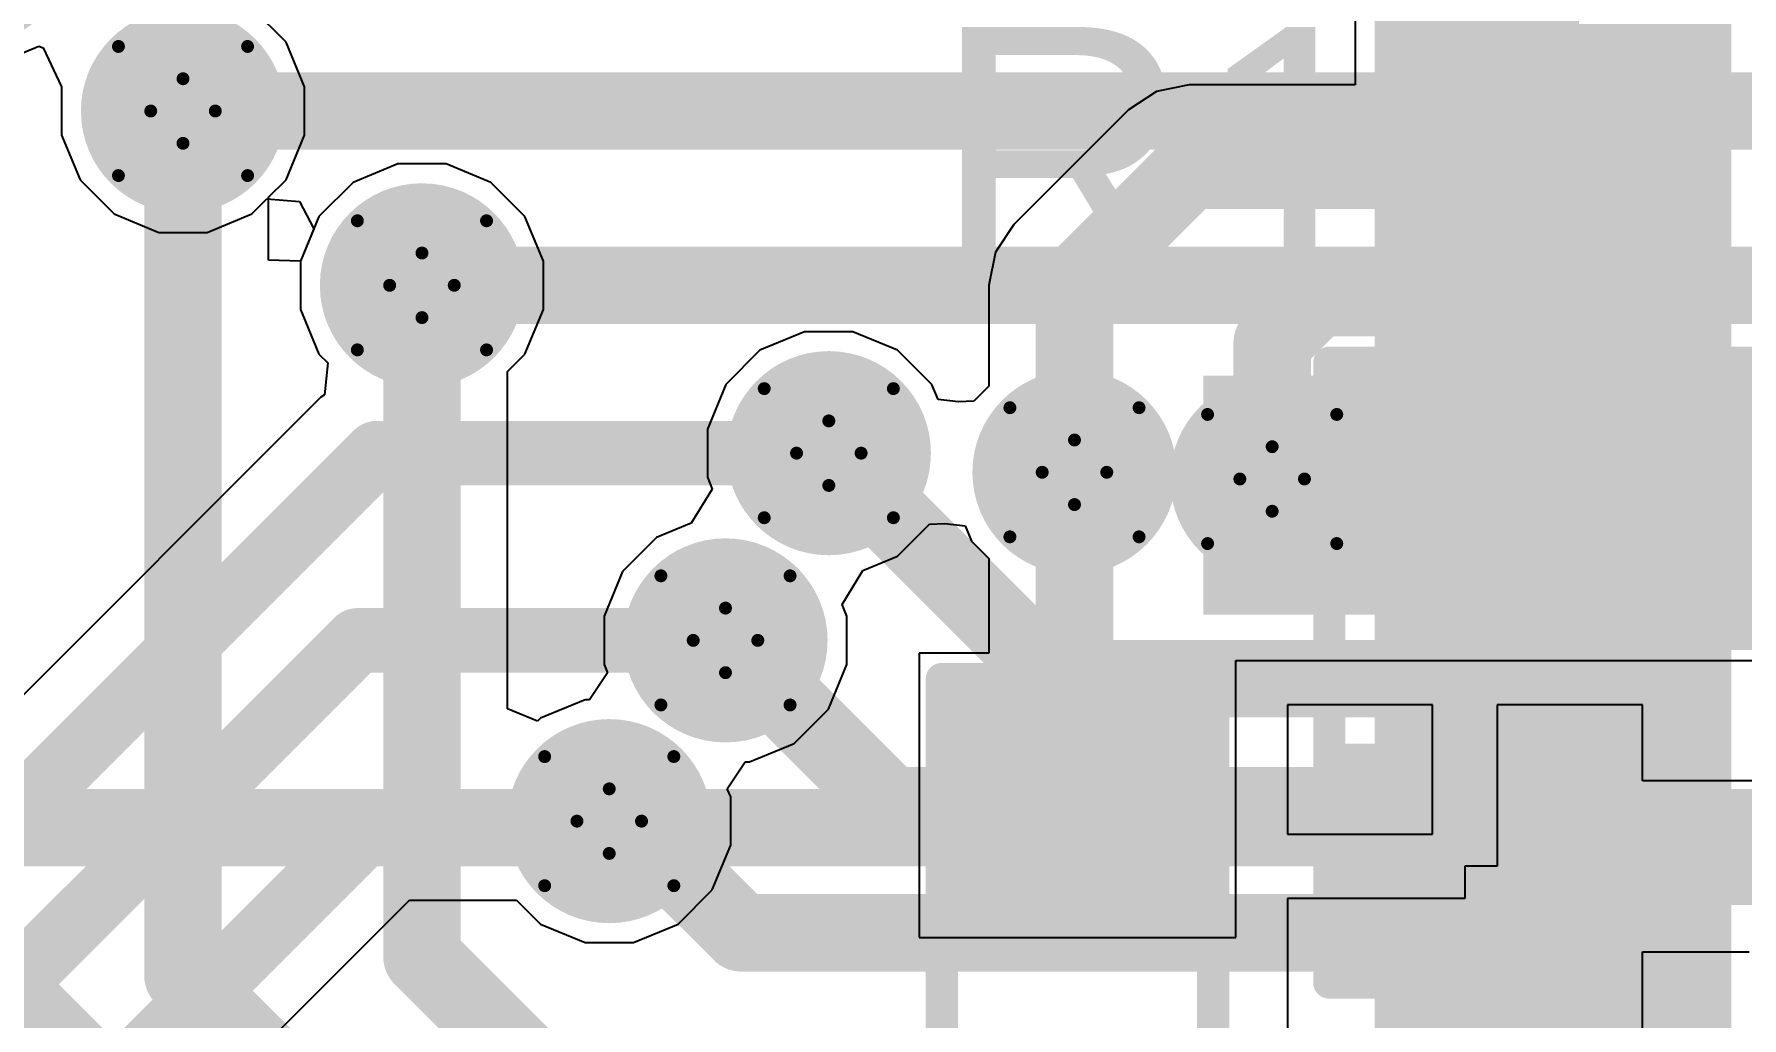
# Model space of a CAD drawing. Header units: inches. Extents: x -48 to 200, y -49 to 27.
# Drawn here: x 3.241 to 3.5054, y 0.9015 to 1.0539 of the extents above; entities that cross this region are included whole.
import ezdxf

# ---------------------------------------------------------------- set-up
doc = ezdxf.new("R2010")
doc.units = ezdxf.units.IN
doc.header["$MEASUREMENT"] = 0
for name, color, linetype in [('Bottom Layer', 5, 'Continuous'), ('Bottom Paste', 16, 'Continuous'), ('Bottom Solder', 6, 'Continuous'), ('Dimension', 6, 'Continuous'), ('Drill Drawing', 1, 'Continuous'), ('Top Layer', 1, 'Continuous'), ('Top Overlay', 2, 'Continuous'), ('Top Paste', 8, 'Continuous'), ('Top Solder', 216, 'Continuous'), ('Via Holes', 16, 'Continuous')]:
    doc.layers.add(name, color=color, linetype=linetype)
doc.styles.add('Arial', font='', dxfattribs={"height": 0.2})
doc.styles.get('Arial').set_extended_font_data('Arial')

# ---------------------------------------------------------------- blocks, each defined once
blk = doc.blocks.new('R___0603_4')
at = {"layer": 'Top Layer'}
for points in [[(-0.015, 0.0175), (-0.015, -0.0175), (-0.045, -0.0175), (-0.045, 0.0175)], [(0.045, 0.0175), (0.045, -0.0175), (0.015, -0.0175), (0.015, 0.0175)]]:
    blk.add_hatch(color=1, dxfattribs=at).paths.add_polyline_path(points)
at = {"layer": 'Top Paste'}
for points in [[(-0.015, 0.0175), (-0.015, -0.0175), (-0.045, -0.0175), (-0.045, 0.0175)], [(0.045, 0.0175), (0.045, -0.0175), (0.015, -0.0175), (0.015, 0.0175)]]:
    blk.add_hatch(color=8, dxfattribs=at).paths.add_polyline_path(points)
at = {"layer": 'Top Solder'}
for points in [[(-0.011, 0.0215), (-0.011, -0.0215), (-0.049, -0.0215), (-0.049, 0.0215)], [(0.049, 0.0215), (0.049, -0.0215), (0.011, -0.0215), (0.011, 0.0215)]]:
    blk.add_hatch(color=216, dxfattribs=at).paths.add_polyline_path(points)
at = {"layer": 'Top Overlay'}
for points in [[(-0.048, 0.021, 0.005, 0.005, 0), (-0.048, -0.021, 0.005, 0.005, 0)], [(-0.048, 0.021, 0.005, 0.005, 0), (0.048, 0.021, 0.005, 0.005, 0)], [(0.048, 0.021, 0.005, 0.005, 0), (0.048, -0.021, 0.005, 0.005, 0)], [(-0.048, -0.021, 0.005, 0.005, 0), (0.048, -0.021, 0.005, 0.005, 0)]]:
    blk.add_lwpolyline(points, format="xyseb", dxfattribs=at)
for points in [[(-0.04925, 0.021, 0.0025, 0.0025, 1), (-0.04675, 0.021, 0.0025, 0.0025, 1)], [(-0.04925, 0.021, 0.0025, 0.0025, 1), (-0.04675, 0.021, 0.0025, 0.0025, 1)], [(0.04675, 0.021, 0.0025, 0.0025, 1), (0.04925, 0.021, 0.0025, 0.0025, 1)], [(0.04675, 0.021, 0.0025, 0.0025, 1), (0.04925, 0.021, 0.0025, 0.0025, 1)], [(-0.04925, -0.021, 0.0025, 0.0025, 1), (-0.04675, -0.021, 0.0025, 0.0025, 1)], [(-0.04925, -0.021, 0.0025, 0.0025, 1), (-0.04675, -0.021, 0.0025, 0.0025, 1)], [(0.04675, -0.021, 0.0025, 0.0025, 1), (0.04925, -0.021, 0.0025, 0.0025, 1)], [(0.04675, -0.021, 0.0025, 0.0025, 1), (0.04925, -0.021, 0.0025, 0.0025, 1)]]:
    blk.add_lwpolyline(points, format="xyseb", close=True, dxfattribs=at)
blk = doc.blocks.new('R___0603_5')
at = {"layer": 'Top Layer'}
for points in [[(-0.015, 0.0175), (-0.015, -0.0175), (-0.045, -0.0175), (-0.045, 0.0175)], [(0.045, 0.0175), (0.045, -0.0175), (0.015, -0.0175), (0.015, 0.0175)]]:
    blk.add_hatch(color=1, dxfattribs=at).paths.add_polyline_path(points)
at = {"layer": 'Top Paste'}
for points in [[(-0.015, 0.0175), (-0.015, -0.0175), (-0.045, -0.0175), (-0.045, 0.0175)], [(0.045, 0.0175), (0.045, -0.0175), (0.015, -0.0175), (0.015, 0.0175)]]:
    blk.add_hatch(color=8, dxfattribs=at).paths.add_polyline_path(points)
at = {"layer": 'Top Solder'}
for points in [[(-0.011, 0.0215), (-0.011, -0.0215), (-0.049, -0.0215), (-0.049, 0.0215)], [(0.049, 0.0215), (0.049, -0.0215), (0.011, -0.0215), (0.011, 0.0215)]]:
    blk.add_hatch(color=216, dxfattribs=at).paths.add_polyline_path(points)
at = {"layer": 'Top Overlay'}
for points in [[(-0.048, -0.021, 0.005, 0.005, 0), (-0.048, 0.021, 0.005, 0.005, 0)], [(0.048, 0.021, 0.005, 0.005, 0), (-0.048, 0.021, 0.005, 0.005, 0)], [(0.048, -0.021, 0.005, 0.005, 0), (0.048, 0.021, 0.005, 0.005, 0)], [(0.048, -0.021, 0.005, 0.005, 0), (-0.048, -0.021, 0.005, 0.005, 0)]]:
    blk.add_lwpolyline(points, format="xyseb", dxfattribs=at)
for points in [[(-0.04925, 0.021, 0.0025, 0.0025, 1), (-0.04675, 0.021, 0.0025, 0.0025, 1)], [(-0.04925, 0.021, 0.0025, 0.0025, 1), (-0.04675, 0.021, 0.0025, 0.0025, 1)], [(0.04675, 0.021, 0.0025, 0.0025, 1), (0.04925, 0.021, 0.0025, 0.0025, 1)], [(0.04675, 0.021, 0.0025, 0.0025, 1), (0.04925, 0.021, 0.0025, 0.0025, 1)], [(-0.04925, -0.021, 0.0025, 0.0025, 1), (-0.04675, -0.021, 0.0025, 0.0025, 1)], [(-0.04925, -0.021, 0.0025, 0.0025, 1), (-0.04675, -0.021, 0.0025, 0.0025, 1)], [(0.04675, -0.021, 0.0025, 0.0025, 1), (0.04925, -0.021, 0.0025, 0.0025, 1)], [(0.04675, -0.021, 0.0025, 0.0025, 1), (0.04925, -0.021, 0.0025, 0.0025, 1)]]:
    blk.add_lwpolyline(points, format="xyseb", close=True, dxfattribs=at)
blk = doc.blocks.new('LQFP_100_B_37')
at = {"layer": 'Bottom Layer'}
for points in [[(-0.16339, 0.2815), (-0.16339, 0.32874), (-0.15157, 0.32874), (-0.15157, 0.2815)], [(-0.1437, 0.2815), (-0.1437, 0.32874), (-0.13189, 0.32874), (-0.13189, 0.2815)], [(-0.12402, 0.2815), (-0.12402, 0.32874), (-0.1122, 0.32874), (-0.1122, 0.2815)], [(-0.10433, 0.2815), (-0.10433, 0.32874), (-0.09252, 0.32874), (-0.09252, 0.2815)], [(-0.08465, 0.2815), (-0.08465, 0.32874), (-0.07283, 0.32874), (-0.07283, 0.2815)], [(-0.06496, 0.2815), (-0.06496, 0.32874), (-0.05315, 0.32874), (-0.05315, 0.2815)], [(-0.04528, 0.2815), (-0.04528, 0.32874), (-0.03346, 0.32874), (-0.03346, 0.2815)], [(-0.02559, 0.2815), (-0.02559, 0.32874), (-0.01378, 0.32874), (-0.01378, 0.2815)]]:
    blk.add_hatch(color=5, dxfattribs=at).paths.add_polyline_path(points)
at = {"layer": 'Bottom Paste'}
for points in [[(-0.16339, 0.2815), (-0.16339, 0.32874), (-0.15157, 0.32874), (-0.15157, 0.2815)], [(-0.1437, 0.2815), (-0.1437, 0.32874), (-0.13189, 0.32874), (-0.13189, 0.2815)], [(-0.12402, 0.2815), (-0.12402, 0.32874), (-0.1122, 0.32874), (-0.1122, 0.2815)], [(-0.10433, 0.2815), (-0.10433, 0.32874), (-0.09252, 0.32874), (-0.09252, 0.2815)], [(-0.08465, 0.2815), (-0.08465, 0.32874), (-0.07283, 0.32874), (-0.07283, 0.2815)], [(-0.06496, 0.2815), (-0.06496, 0.32874), (-0.05315, 0.32874), (-0.05315, 0.2815)], [(-0.04528, 0.2815), (-0.04528, 0.32874), (-0.03346, 0.32874), (-0.03346, 0.2815)], [(-0.02559, 0.2815), (-0.02559, 0.32874), (-0.01378, 0.32874), (-0.01378, 0.2815)]]:
    blk.add_hatch(color=16, dxfattribs=at).paths.add_polyline_path(points)
at = {"layer": 'Bottom Solder'}
for points in [[(-0.16739, 0.2775), (-0.16739, 0.33274), (-0.14757, 0.33274), (-0.14757, 0.2775)], [(-0.1477, 0.2775), (-0.1477, 0.33274), (-0.12789, 0.33274), (-0.12789, 0.2775)], [(-0.12802, 0.2775), (-0.12802, 0.33274), (-0.1082, 0.33274), (-0.1082, 0.2775)], [(-0.10833, 0.2775), (-0.10833, 0.33274), (-0.08852, 0.33274), (-0.08852, 0.2775)], [(-0.08865, 0.2775), (-0.08865, 0.33274), (-0.06883, 0.33274), (-0.06883, 0.2775)], [(-0.06896, 0.2775), (-0.06896, 0.33274), (-0.04915, 0.33274), (-0.04915, 0.2775)], [(-0.04928, 0.2775), (-0.04928, 0.33274), (-0.02946, 0.33274), (-0.02946, 0.2775)], [(-0.02959, 0.2775), (-0.02959, 0.33274), (-0.00978, 0.33274), (-0.00978, 0.2775)], [(-0.00991, 0.2775), (-0.00991, 0.33274), (0.00991, 0.33274), (0.00991, 0.2775)]]:
    blk.add_hatch(color=6, dxfattribs=at).paths.add_polyline_path(points)
blk = doc.blocks.new('R___0603_45')
at = {"layer": 'Top Layer'}
for points in [[(-0.015, 0.0175), (-0.015, -0.0175), (-0.045, -0.0175), (-0.045, 0.0175)], [(0.045, 0.0175), (0.045, -0.0175), (0.015, -0.0175), (0.015, 0.0175)]]:
    blk.add_hatch(color=1, dxfattribs=at).paths.add_polyline_path(points)
at = {"layer": 'Top Paste'}
for points in [[(-0.015, 0.0175), (-0.015, -0.0175), (-0.045, -0.0175), (-0.045, 0.0175)], [(0.045, 0.0175), (0.045, -0.0175), (0.015, -0.0175), (0.015, 0.0175)]]:
    blk.add_hatch(color=8, dxfattribs=at).paths.add_polyline_path(points)
at = {"layer": 'Top Solder'}
for points in [[(-0.011, 0.0215), (-0.011, -0.0215), (-0.049, -0.0215), (-0.049, 0.0215)], [(0.049, 0.0215), (0.049, -0.0215), (0.011, -0.0215), (0.011, 0.0215)]]:
    blk.add_hatch(color=216, dxfattribs=at).paths.add_polyline_path(points)
at = {"layer": 'Top Overlay'}
for points in [[(-0.048, 0.021, 0.005, 0.005, 0), (0.048, 0.021, 0.005, 0.005, 0)], [(-0.048, -0.021, 0.005, 0.005, 0), (-0.048, 0.021, 0.005, 0.005, 0)], [(0.048, -0.021, 0.005, 0.005, 0), (0.048, 0.021, 0.005, 0.005, 0)], [(-0.048, -0.021, 0.005, 0.005, 0), (0.048, -0.021, 0.005, 0.005, 0)]]:
    blk.add_lwpolyline(points, format="xyseb", dxfattribs=at)
for points in [[(-0.04925, 0.021, 0.0025, 0.0025, 1), (-0.04675, 0.021, 0.0025, 0.0025, 1)], [(-0.04925, 0.021, 0.0025, 0.0025, 1), (-0.04675, 0.021, 0.0025, 0.0025, 1)], [(0.04675, 0.021, 0.0025, 0.0025, 1), (0.04925, 0.021, 0.0025, 0.0025, 1)], [(0.04675, 0.021, 0.0025, 0.0025, 1), (0.04925, 0.021, 0.0025, 0.0025, 1)], [(-0.04925, -0.021, 0.0025, 0.0025, 1), (-0.04675, -0.021, 0.0025, 0.0025, 1)], [(-0.04925, -0.021, 0.0025, 0.0025, 1), (-0.04675, -0.021, 0.0025, 0.0025, 1)], [(0.04675, -0.021, 0.0025, 0.0025, 1), (0.04925, -0.021, 0.0025, 0.0025, 1)], [(0.04675, -0.021, 0.0025, 0.0025, 1), (0.04925, -0.021, 0.0025, 0.0025, 1)]]:
    blk.add_lwpolyline(points, format="xyseb", close=True, dxfattribs=at)

msp = doc.modelspace()

# ---------------------------------------------------------------- hatches: boundary and pattern name
at = {"layer": 'Bottom Layer'}
h = msp.add_hatch(color=5, dxfattribs=at)
edge = h.paths.add_edge_path()
edge.add_arc((3.264, 1.042), 0.01181, 0, 360)
h = msp.add_hatch(color=5, dxfattribs=at)
edge = h.paths.add_edge_path()
edge.add_arc((3.301, 1.015), 0.01181, 0, 360)
h = msp.add_hatch(color=5, dxfattribs=at)
edge = h.paths.add_edge_path()
edge.add_arc((3.364, 0.989), 0.01181, 0, 360)
h = msp.add_hatch(color=5, dxfattribs=at)
edge = h.paths.add_edge_path()
edge.add_arc((3.40204, 0.98604), 0.01181, 0, 360)
h = msp.add_hatch(color=5, dxfattribs=at)
edge = h.paths.add_edge_path()
edge.add_arc((3.43265, 0.985), 0.01181, 0, 360)
h = msp.add_hatch(color=5, dxfattribs=at)
edge = h.paths.add_edge_path()
edge.add_arc((3.348, 0.96), 0.01181, 0, 360)
h = msp.add_hatch(color=5, dxfattribs=at)
edge = h.paths.add_edge_path()
edge.add_arc((3.33, 0.932), 0.01181, 0, 360)
at = {"layer": 'Bottom Solder'}
h = msp.add_hatch(color=6, dxfattribs=at)
edge = h.paths.add_edge_path()
edge.add_arc((3.231, 1.068), 0.01581, 0, 360)
h = msp.add_hatch(color=6, dxfattribs=at)
edge = h.paths.add_edge_path()
edge.add_arc((3.264, 1.042), 0.01581, 0, 360)
h = msp.add_hatch(color=6, dxfattribs=at)
edge = h.paths.add_edge_path()
edge.add_arc((3.301, 1.015), 0.01581, 0, 360)
h = msp.add_hatch(color=6, dxfattribs=at)
edge = h.paths.add_edge_path()
edge.add_arc((3.364, 0.989), 0.01581, 0, 360)
h = msp.add_hatch(color=6, dxfattribs=at)
edge = h.paths.add_edge_path()
edge.add_arc((3.40204, 0.98604), 0.01581, 0, 360)
h = msp.add_hatch(color=6, dxfattribs=at)
edge = h.paths.add_edge_path()
edge.add_arc((3.43265, 0.985), 0.01581, 0, 360)
h = msp.add_hatch(color=6, dxfattribs=at)
edge = h.paths.add_edge_path()
edge.add_arc((3.348, 0.96), 0.01581, 0, 360)
h = msp.add_hatch(color=6, dxfattribs=at)
edge = h.paths.add_edge_path()
edge.add_arc((3.33, 0.932), 0.01581, 0, 360)
at = {"layer": 'Top Layer'}
h = msp.add_hatch(color=1, dxfattribs=at)
edge = h.paths.add_edge_path()
edge.add_arc((3.264, 1.042), 0.01181, 0, 360)
h = msp.add_hatch(color=1, dxfattribs=at)
edge = h.paths.add_edge_path()
edge.add_arc((3.301, 1.015), 0.01181, 0, 360)
h = msp.add_hatch(color=1, dxfattribs=at)
edge = h.paths.add_edge_path()
edge.add_arc((3.364, 0.989), 0.01181, 0, 360)
msp.add_hatch(color=1, dxfattribs=at).paths.add_polyline_path([(3.422, 0.964), (3.526, 0.964), (3.526, 1.001), (3.422, 1.001)])
h = msp.add_hatch(color=1, dxfattribs=at)
edge = h.paths.add_edge_path()
edge.add_arc((3.40204, 0.98604), 0.01181, 0, 360)
h = msp.add_hatch(color=1, dxfattribs=at)
edge = h.paths.add_edge_path()
edge.add_arc((3.43265, 0.985), 0.01181, 0, 360)
h = msp.add_hatch(color=1, dxfattribs=at)
edge = h.paths.add_edge_path()
edge.add_arc((3.348, 0.96), 0.01181, 0, 360)
h = msp.add_hatch(color=1, dxfattribs=at)
edge = h.paths.add_edge_path()
edge.add_arc((3.33, 0.932), 0.01181, 0, 360)
at = {"layer": 'Top Solder'}
h = msp.add_hatch(color=216, dxfattribs=at)
edge = h.paths.add_edge_path()
edge.add_arc((3.231, 1.068), 0.01581, 0, 360)
h = msp.add_hatch(color=216, dxfattribs=at)
edge = h.paths.add_edge_path()
edge.add_arc((3.264, 1.042), 0.01581, 0, 360)
h = msp.add_hatch(color=216, dxfattribs=at)
edge = h.paths.add_edge_path()
edge.add_arc((3.301, 1.015), 0.01581, 0, 360)
h = msp.add_hatch(color=216, dxfattribs=at)
edge = h.paths.add_edge_path()
edge.add_arc((3.364, 0.989), 0.01581, 0, 360)
h = msp.add_hatch(color=216, dxfattribs=at)
edge = h.paths.add_edge_path()
edge.add_arc((3.40204, 0.98604), 0.01581, 0, 360)
h = msp.add_hatch(color=216, dxfattribs=at)
edge = h.paths.add_edge_path()
edge.add_arc((3.43265, 0.985), 0.01581, 0, 360)
h = msp.add_hatch(color=216, dxfattribs=at)
edge = h.paths.add_edge_path()
edge.add_arc((3.348, 0.96), 0.01581, 0, 360)
h = msp.add_hatch(color=216, dxfattribs=at)
edge = h.paths.add_edge_path()
edge.add_arc((3.33, 0.932), 0.01581, 0, 360)
at = {"layer": 'Via Holes'}
h = msp.add_hatch(color=7, dxfattribs=at)
edge = h.paths.add_edge_path()
edge.add_arc((3.264, 1.042), 0.00591, 0, 360)
h = msp.add_hatch(color=7, dxfattribs=at)
edge = h.paths.add_edge_path()
edge.add_arc((3.301, 1.015), 0.00591, 0, 360)
h = msp.add_hatch(color=7, dxfattribs=at)
edge = h.paths.add_edge_path()
edge.add_arc((3.364, 0.989), 0.00591, 0, 360)
h = msp.add_hatch(color=7, dxfattribs=at)
edge = h.paths.add_edge_path()
edge.add_arc((3.40204, 0.98604), 0.00591, 0, 360)
h = msp.add_hatch(color=7, dxfattribs=at)
edge = h.paths.add_edge_path()
edge.add_arc((3.43265, 0.985), 0.00591, 0, 360)
h = msp.add_hatch(color=7, dxfattribs=at)
edge = h.paths.add_edge_path()
edge.add_arc((3.348, 0.96), 0.00591, 0, 360)
h = msp.add_hatch(color=7, dxfattribs=at)
edge = h.paths.add_edge_path()
edge.add_arc((3.33, 0.932), 0.00591, 0, 360)

# ---------------------------------------------------------------- linework, layer by layer
at = {"layer": 'Bottom Layer'}
for p, q in [((3.4455, 1.09563), (3.4455, 1.04605)), ((3.27995, 1.05266), (3.27466, 1.05795)), ((3.28281, 1.04574), (3.27995, 1.05266)), ((3.28281, 1.03826), (3.28281, 1.04574)), ((3.41472, 1.04504), (3.41042, 1.04217)), ((3.4198, 1.04605), (3.41472, 1.04504)), ((3.4455, 1.04605), (3.4198, 1.04605)), ((3.41042, 1.04217), (3.39267, 1.02442)), ((3.27995, 1.03134), (3.28281, 1.03826)), ((3.27725, 1.02865), (3.27995, 1.03134)), ((3.29726, 1.03381), (3.29034, 1.03095)), ((3.30474, 1.03381), (3.29726, 1.03381)), ((3.31166, 1.03095), (3.30474, 1.03381)), ((3.27725, 1.0189), (3.27725, 1.02865)), ((3.29034, 1.03095), (3.28505, 1.02566)), ((3.31695, 1.02566), (3.31166, 1.03095)), ((3.28505, 1.02566), (3.28219, 1.01874)), ((3.31981, 1.01874), (3.31695, 1.02566)), ((3.39267, 1.02442), (3.3898, 1.02012)), ((3.28219, 1.01874), (3.27725, 1.0189)), ((3.31981, 1.01126), (3.31981, 1.01874)), ((3.3898, 1.02012), (3.38879, 1.01504)), ((3.38879, 1.01504), (3.38879, 0.99939)), ((3.31695, 1.00434), (3.31981, 1.01126)), ((3.36026, 1.00781), (3.35334, 1.00495)), ((3.36774, 1.00781), (3.36026, 1.00781)), ((3.37466, 1.00495), (3.36774, 1.00781)), ((3.35334, 1.00495), (3.34805, 0.99966)), ((3.37995, 0.99966), (3.37466, 1.00495)), ((3.31425, 1.00165), (3.31695, 1.00434)), ((3.31425, 0.94939), (3.31425, 1.00165)), ((3.34805, 0.99966), (3.34519, 0.99274)), ((3.38093, 0.99729), (3.37995, 0.99966)), ((3.38407, 0.99693), (3.38093, 0.99729)), ((3.38644, 0.99704), (3.38407, 0.99693)), ((3.38879, 0.99939), (3.38644, 0.99704)), ((3.34519, 0.99274), (3.34519, 0.98526)), ((3.34519, 0.98526), (3.34595, 0.98343)), ((3.34595, 0.98343), (3.34271, 0.97817)), ((3.33734, 0.97595), (3.33205, 0.97066)), ((3.34271, 0.97817), (3.33734, 0.97595)), ((3.33205, 0.97066), (3.32919, 0.96374)), ((3.32919, 0.96374), (3.32919, 0.95626)), ((3.32972, 0.95497), (3.32695, 0.95081)), ((3.32919, 0.95626), (3.32972, 0.95497)), ((3.31887, 0.94748), (3.31425, 0.94939)), ((3.32626, 0.95081), (3.31934, 0.94795)), ((3.32695, 0.95081), (3.32626, 0.95081)), ((3.31934, 0.94795), (3.31887, 0.94748))]:
    msp.add_line(p, q, dxfattribs=at)
for points in [[(3.264, 0.90805, 0.012, 0.012, 0), (3.264, 1.042, 0.012, 0.012, 0)], [(3.40204, 1.01504, 0.012, 0.012, 0), (3.4198, 1.0328, 0.012, 0.012, 0)], [(3.4198, 1.0328, 0.012, 0.012, 0), (3.47612, 1.0328, 0.012, 0.012, 0)], [(3.301, 0.911, 0.012, 0.012, 0), (3.301, 1.015, 0.012, 0.012, 0)], [(3.40204, 0.98604, 0.012, 0.012, 0), (3.40204, 1.01504, 0.012, 0.012, 0)], [(3.43265, 1.00608, 0.012, 0.012, 0), (3.43968, 1.01311, 0.012, 0.012, 0)], [(3.43968, 1.01311, 0.012, 0.012, 0), (3.47612, 1.01311, 0.012, 0.012, 0)], [(3.43265, 0.985, 0.012, 0.012, 0), (3.43265, 1.00608, 0.012, 0.012, 0)], [(3.364, 0.989, 0.012, 0.012, 0), (3.39894, 0.95406, 0.012, 0.012, 0)], [(3.348, 0.96, 0.012, 0.012, 0), (3.37363, 0.93437, 0.012, 0.012, 0)], [(3.39894, 0.95406, 0.012, 0.012, 0), (3.47612, 0.95406, 0.012, 0.012, 0)], [(3.37363, 0.93437, 0.012, 0.012, 0), (3.47612, 0.93437, 0.012, 0.012, 0)], [(3.33, 0.932, 0.012, 0.012, 0), (3.33314, 0.932, 0.012, 0.012, 0)], [(3.33314, 0.932, 0.012, 0.012, 0), (3.35046, 0.91469, 0.012, 0.012, 0)], [(3.35046, 0.91469, 0.012, 0.012, 0), (3.47612, 0.91469, 0.012, 0.012, 0)], [(3.231, 0.912, 0.012, 0.012, 0), (3.28737, 0.85563, 0.012, 0.012, 0)], [(3.301, 0.911, 0.012, 0.012, 0), (3.317, 0.895, 0.012, 0.012, 0)], [(3.264, 0.90805, 0.012, 0.012, 0), (3.29674, 0.87531, 0.012, 0.012, 0)]]:
    msp.add_lwpolyline(points, format="xyseb", dxfattribs=at)
for points in [[(3.261, 1.042, 0.006, 0.006, 1), (3.267, 1.042, 0.006, 0.006, 1)], [(3.4168, 1.0328, 0.006, 0.006, 1), (3.4228, 1.0328, 0.006, 0.006, 1)], [(3.4168, 1.0328, 0.006, 0.006, 1), (3.4228, 1.0328, 0.006, 0.006, 1)], [(3.47312, 1.0328, 0.006, 0.006, 1), (3.47912, 1.0328, 0.006, 0.006, 1)], [(3.298, 1.015, 0.006, 0.006, 1), (3.304, 1.015, 0.006, 0.006, 1)], [(3.39904, 1.01504, 0.006, 0.006, 1), (3.40504, 1.01504, 0.006, 0.006, 1)], [(3.39904, 1.01504, 0.006, 0.006, 1), (3.40504, 1.01504, 0.006, 0.006, 1)], [(3.43668, 1.01311, 0.006, 0.006, 1), (3.44268, 1.01311, 0.006, 0.006, 1)], [(3.43668, 1.01311, 0.006, 0.006, 1), (3.44268, 1.01311, 0.006, 0.006, 1)], [(3.47312, 1.01311, 0.006, 0.006, 1), (3.47912, 1.01311, 0.006, 0.006, 1)], [(3.42965, 1.00608, 0.006, 0.006, 1), (3.43565, 1.00608, 0.006, 0.006, 1)], [(3.42965, 1.00608, 0.006, 0.006, 1), (3.43565, 1.00608, 0.006, 0.006, 1)], [(3.361, 0.989, 0.006, 0.006, 1), (3.367, 0.989, 0.006, 0.006, 1)], [(3.39904, 0.98604, 0.006, 0.006, 1), (3.40504, 0.98604, 0.006, 0.006, 1)], [(3.42965, 0.985, 0.006, 0.006, 1), (3.43565, 0.985, 0.006, 0.006, 1)], [(3.345, 0.96, 0.006, 0.006, 1), (3.351, 0.96, 0.006, 0.006, 1)], [(3.39594, 0.95406, 0.006, 0.006, 1), (3.40194, 0.95406, 0.006, 0.006, 1)], [(3.39594, 0.95406, 0.006, 0.006, 1), (3.40194, 0.95406, 0.006, 0.006, 1)], [(3.47312, 0.95406, 0.006, 0.006, 1), (3.47912, 0.95406, 0.006, 0.006, 1)], [(3.37063, 0.93437, 0.006, 0.006, 1), (3.37663, 0.93437, 0.006, 0.006, 1)], [(3.37063, 0.93437, 0.006, 0.006, 1), (3.37663, 0.93437, 0.006, 0.006, 1)], [(3.47312, 0.93437, 0.006, 0.006, 1), (3.47912, 0.93437, 0.006, 0.006, 1)], [(3.327, 0.932, 0.006, 0.006, 1), (3.333, 0.932, 0.006, 0.006, 1)], [(3.33014, 0.932, 0.006, 0.006, 1), (3.33614, 0.932, 0.006, 0.006, 1)], [(3.33014, 0.932, 0.006, 0.006, 1), (3.33614, 0.932, 0.006, 0.006, 1)], [(3.34746, 0.91469, 0.006, 0.006, 1), (3.35346, 0.91469, 0.006, 0.006, 1)], [(3.34746, 0.91469, 0.006, 0.006, 1), (3.35346, 0.91469, 0.006, 0.006, 1)], [(3.47312, 0.91469, 0.006, 0.006, 1), (3.47912, 0.91469, 0.006, 0.006, 1)], [(3.298, 0.911, 0.006, 0.006, 1), (3.304, 0.911, 0.006, 0.006, 1)], [(3.298, 0.911, 0.006, 0.006, 1), (3.304, 0.911, 0.006, 0.006, 1)], [(3.261, 0.90805, 0.006, 0.006, 1), (3.267, 0.90805, 0.006, 0.006, 1)], [(3.261, 0.90805, 0.006, 0.006, 1), (3.267, 0.90805, 0.006, 0.006, 1)]]:
    msp.add_lwpolyline(points, format="xyseb", close=True, dxfattribs=at)
at = {"layer": 'Dimension'}
msp.add_lwpolyline([(-0.067, 0.931, 0.012, 0.012, 0), (3.933, 0.931, 0.012, 0.012, 0)], format="xyseb", dxfattribs=at)
at = {"layer": 'Drill Drawing'}
for points in [[(3.254, 1.052, 0.002, 0.002, 0), (3.264, 1.047, 0.002, 0.002, 0)], [(3.254, 1.052, 0.002, 0.002, 0), (3.259, 1.042, 0.002, 0.002, 0)], [(3.264, 1.047, 0.002, 0.002, 0), (3.274, 1.052, 0.002, 0.002, 0)], [(3.269, 1.042, 0.002, 0.002, 0), (3.274, 1.052, 0.002, 0.002, 0)], [(3.254, 1.032, 0.002, 0.002, 0), (3.259, 1.042, 0.002, 0.002, 0)], [(3.269, 1.042, 0.002, 0.002, 0), (3.274, 1.032, 0.002, 0.002, 0)], [(3.254, 1.032, 0.002, 0.002, 0), (3.264, 1.037, 0.002, 0.002, 0)], [(3.264, 1.037, 0.002, 0.002, 0), (3.274, 1.032, 0.002, 0.002, 0)], [(3.291, 1.025, 0.002, 0.002, 0), (3.301, 1.02, 0.002, 0.002, 0)], [(3.291, 1.025, 0.002, 0.002, 0), (3.296, 1.015, 0.002, 0.002, 0)], [(3.301, 1.02, 0.002, 0.002, 0), (3.311, 1.025, 0.002, 0.002, 0)], [(3.306, 1.015, 0.002, 0.002, 0), (3.311, 1.025, 0.002, 0.002, 0)], [(3.291, 1.005, 0.002, 0.002, 0), (3.296, 1.015, 0.002, 0.002, 0)], [(3.306, 1.015, 0.002, 0.002, 0), (3.311, 1.005, 0.002, 0.002, 0)], [(3.291, 1.005, 0.002, 0.002, 0), (3.301, 1.01, 0.002, 0.002, 0)], [(3.301, 1.01, 0.002, 0.002, 0), (3.311, 1.005, 0.002, 0.002, 0)], [(3.354, 0.999, 0.002, 0.002, 0), (3.364, 0.994, 0.002, 0.002, 0)], [(3.354, 0.999, 0.002, 0.002, 0), (3.359, 0.989, 0.002, 0.002, 0)], [(3.364, 0.994, 0.002, 0.002, 0), (3.374, 0.999, 0.002, 0.002, 0)], [(3.369, 0.989, 0.002, 0.002, 0), (3.374, 0.999, 0.002, 0.002, 0)], [(3.39204, 0.99604, 0.002, 0.002, 0), (3.40204, 0.99104, 0.002, 0.002, 0)], [(3.39204, 0.99604, 0.002, 0.002, 0), (3.39704, 0.98604, 0.002, 0.002, 0)], [(3.40204, 0.99104, 0.002, 0.002, 0), (3.41204, 0.99604, 0.002, 0.002, 0)], [(3.40704, 0.98604, 0.002, 0.002, 0), (3.41204, 0.99604, 0.002, 0.002, 0)], [(3.42265, 0.995, 0.002, 0.002, 0), (3.43265, 0.99, 0.002, 0.002, 0)], [(3.42265, 0.995, 0.002, 0.002, 0), (3.42765, 0.985, 0.002, 0.002, 0)], [(3.43265, 0.99, 0.002, 0.002, 0), (3.44265, 0.995, 0.002, 0.002, 0)], [(3.43765, 0.985, 0.002, 0.002, 0), (3.44265, 0.995, 0.002, 0.002, 0)], [(3.354, 0.979, 0.002, 0.002, 0), (3.359, 0.989, 0.002, 0.002, 0)], [(3.369, 0.989, 0.002, 0.002, 0), (3.374, 0.979, 0.002, 0.002, 0)], [(3.39204, 0.97604, 0.002, 0.002, 0), (3.39704, 0.98604, 0.002, 0.002, 0)], [(3.40704, 0.98604, 0.002, 0.002, 0), (3.41204, 0.97604, 0.002, 0.002, 0)], [(3.354, 0.979, 0.002, 0.002, 0), (3.364, 0.984, 0.002, 0.002, 0)], [(3.364, 0.984, 0.002, 0.002, 0), (3.374, 0.979, 0.002, 0.002, 0)], [(3.42265, 0.975, 0.002, 0.002, 0), (3.42765, 0.985, 0.002, 0.002, 0)], [(3.43765, 0.985, 0.002, 0.002, 0), (3.44265, 0.975, 0.002, 0.002, 0)], [(3.39204, 0.97604, 0.002, 0.002, 0), (3.40204, 0.98104, 0.002, 0.002, 0)], [(3.40204, 0.98104, 0.002, 0.002, 0), (3.41204, 0.97604, 0.002, 0.002, 0)], [(3.42265, 0.975, 0.002, 0.002, 0), (3.43265, 0.98, 0.002, 0.002, 0)], [(3.43265, 0.98, 0.002, 0.002, 0), (3.44265, 0.975, 0.002, 0.002, 0)], [(3.338, 0.97, 0.002, 0.002, 0), (3.348, 0.965, 0.002, 0.002, 0)], [(3.338, 0.97, 0.002, 0.002, 0), (3.343, 0.96, 0.002, 0.002, 0)], [(3.348, 0.965, 0.002, 0.002, 0), (3.358, 0.97, 0.002, 0.002, 0)], [(3.353, 0.96, 0.002, 0.002, 0), (3.358, 0.97, 0.002, 0.002, 0)], [(3.338, 0.95, 0.002, 0.002, 0), (3.343, 0.96, 0.002, 0.002, 0)], [(3.353, 0.96, 0.002, 0.002, 0), (3.358, 0.95, 0.002, 0.002, 0)], [(3.338, 0.95, 0.002, 0.002, 0), (3.348, 0.955, 0.002, 0.002, 0)], [(3.348, 0.955, 0.002, 0.002, 0), (3.358, 0.95, 0.002, 0.002, 0)], [(3.32, 0.942, 0.002, 0.002, 0), (3.33, 0.937, 0.002, 0.002, 0)], [(3.32, 0.942, 0.002, 0.002, 0), (3.325, 0.932, 0.002, 0.002, 0)], [(3.33, 0.937, 0.002, 0.002, 0), (3.34, 0.942, 0.002, 0.002, 0)], [(3.335, 0.932, 0.002, 0.002, 0), (3.34, 0.942, 0.002, 0.002, 0)], [(3.32, 0.922, 0.002, 0.002, 0), (3.325, 0.932, 0.002, 0.002, 0)], [(3.335, 0.932, 0.002, 0.002, 0), (3.34, 0.922, 0.002, 0.002, 0)], [(3.32, 0.922, 0.002, 0.002, 0), (3.33, 0.927, 0.002, 0.002, 0)], [(3.33, 0.927, 0.002, 0.002, 0), (3.34, 0.922, 0.002, 0.002, 0)]]:
    msp.add_lwpolyline(points, format="xyseb", dxfattribs=at)
for points in [[(3.2535, 1.052, 0.001, 0.001, 1), (3.2545, 1.052, 0.001, 0.001, 1)], [(3.2535, 1.052, 0.001, 0.001, 1), (3.2545, 1.052, 0.001, 0.001, 1)], [(3.2735, 1.052, 0.001, 0.001, 1), (3.2745, 1.052, 0.001, 0.001, 1)], [(3.2735, 1.052, 0.001, 0.001, 1), (3.2745, 1.052, 0.001, 0.001, 1)], [(3.2635, 1.047, 0.001, 0.001, 1), (3.2645, 1.047, 0.001, 0.001, 1)], [(3.2635, 1.047, 0.001, 0.001, 1), (3.2645, 1.047, 0.001, 0.001, 1)], [(3.2585, 1.042, 0.001, 0.001, 1), (3.2595, 1.042, 0.001, 0.001, 1)], [(3.2585, 1.042, 0.001, 0.001, 1), (3.2595, 1.042, 0.001, 0.001, 1)], [(3.2685, 1.042, 0.001, 0.001, 1), (3.2695, 1.042, 0.001, 0.001, 1)], [(3.2685, 1.042, 0.001, 0.001, 1), (3.2695, 1.042, 0.001, 0.001, 1)], [(3.2635, 1.037, 0.001, 0.001, 1), (3.2645, 1.037, 0.001, 0.001, 1)], [(3.2635, 1.037, 0.001, 0.001, 1), (3.2645, 1.037, 0.001, 0.001, 1)], [(3.2535, 1.032, 0.001, 0.001, 1), (3.2545, 1.032, 0.001, 0.001, 1)], [(3.2535, 1.032, 0.001, 0.001, 1), (3.2545, 1.032, 0.001, 0.001, 1)], [(3.2735, 1.032, 0.001, 0.001, 1), (3.2745, 1.032, 0.001, 0.001, 1)], [(3.2735, 1.032, 0.001, 0.001, 1), (3.2745, 1.032, 0.001, 0.001, 1)], [(3.2905, 1.025, 0.001, 0.001, 1), (3.2915, 1.025, 0.001, 0.001, 1)], [(3.2905, 1.025, 0.001, 0.001, 1), (3.2915, 1.025, 0.001, 0.001, 1)], [(3.3105, 1.025, 0.001, 0.001, 1), (3.3115, 1.025, 0.001, 0.001, 1)], [(3.3105, 1.025, 0.001, 0.001, 1), (3.3115, 1.025, 0.001, 0.001, 1)], [(3.3005, 1.02, 0.001, 0.001, 1), (3.3015, 1.02, 0.001, 0.001, 1)], [(3.3005, 1.02, 0.001, 0.001, 1), (3.3015, 1.02, 0.001, 0.001, 1)], [(3.2955, 1.015, 0.001, 0.001, 1), (3.2965, 1.015, 0.001, 0.001, 1)], [(3.2955, 1.015, 0.001, 0.001, 1), (3.2965, 1.015, 0.001, 0.001, 1)], [(3.3055, 1.015, 0.001, 0.001, 1), (3.3065, 1.015, 0.001, 0.001, 1)], [(3.3055, 1.015, 0.001, 0.001, 1), (3.3065, 1.015, 0.001, 0.001, 1)], [(3.3005, 1.01, 0.001, 0.001, 1), (3.3015, 1.01, 0.001, 0.001, 1)], [(3.3005, 1.01, 0.001, 0.001, 1), (3.3015, 1.01, 0.001, 0.001, 1)], [(3.2905, 1.005, 0.001, 0.001, 1), (3.2915, 1.005, 0.001, 0.001, 1)], [(3.2905, 1.005, 0.001, 0.001, 1), (3.2915, 1.005, 0.001, 0.001, 1)], [(3.3105, 1.005, 0.001, 0.001, 1), (3.3115, 1.005, 0.001, 0.001, 1)], [(3.3105, 1.005, 0.001, 0.001, 1), (3.3115, 1.005, 0.001, 0.001, 1)], [(3.3535, 0.999, 0.001, 0.001, 1), (3.3545, 0.999, 0.001, 0.001, 1)], [(3.3535, 0.999, 0.001, 0.001, 1), (3.3545, 0.999, 0.001, 0.001, 1)], [(3.3735, 0.999, 0.001, 0.001, 1), (3.3745, 0.999, 0.001, 0.001, 1)], [(3.3735, 0.999, 0.001, 0.001, 1), (3.3745, 0.999, 0.001, 0.001, 1)], [(3.39154, 0.99604, 0.001, 0.001, 1), (3.39254, 0.99604, 0.001, 0.001, 1)], [(3.39154, 0.99604, 0.001, 0.001, 1), (3.39254, 0.99604, 0.001, 0.001, 1)], [(3.41154, 0.99604, 0.001, 0.001, 1), (3.41254, 0.99604, 0.001, 0.001, 1)], [(3.41154, 0.99604, 0.001, 0.001, 1), (3.41254, 0.99604, 0.001, 0.001, 1)], [(3.3635, 0.994, 0.001, 0.001, 1), (3.3645, 0.994, 0.001, 0.001, 1)], [(3.3635, 0.994, 0.001, 0.001, 1), (3.3645, 0.994, 0.001, 0.001, 1)], [(3.42215, 0.995, 0.001, 0.001, 1), (3.42315, 0.995, 0.001, 0.001, 1)], [(3.42215, 0.995, 0.001, 0.001, 1), (3.42315, 0.995, 0.001, 0.001, 1)], [(3.44215, 0.995, 0.001, 0.001, 1), (3.44315, 0.995, 0.001, 0.001, 1)], [(3.44215, 0.995, 0.001, 0.001, 1), (3.44315, 0.995, 0.001, 0.001, 1)], [(3.40154, 0.99104, 0.001, 0.001, 1), (3.40254, 0.99104, 0.001, 0.001, 1)], [(3.40154, 0.99104, 0.001, 0.001, 1), (3.40254, 0.99104, 0.001, 0.001, 1)], [(3.3585, 0.989, 0.001, 0.001, 1), (3.3595, 0.989, 0.001, 0.001, 1)], [(3.3585, 0.989, 0.001, 0.001, 1), (3.3595, 0.989, 0.001, 0.001, 1)], [(3.3685, 0.989, 0.001, 0.001, 1), (3.3695, 0.989, 0.001, 0.001, 1)], [(3.3685, 0.989, 0.001, 0.001, 1), (3.3695, 0.989, 0.001, 0.001, 1)], [(3.43215, 0.99, 0.001, 0.001, 1), (3.43315, 0.99, 0.001, 0.001, 1)], [(3.43215, 0.99, 0.001, 0.001, 1), (3.43315, 0.99, 0.001, 0.001, 1)], [(3.39654, 0.98604, 0.001, 0.001, 1), (3.39754, 0.98604, 0.001, 0.001, 1)], [(3.39654, 0.98604, 0.001, 0.001, 1), (3.39754, 0.98604, 0.001, 0.001, 1)], [(3.40654, 0.98604, 0.001, 0.001, 1), (3.40754, 0.98604, 0.001, 0.001, 1)], [(3.40654, 0.98604, 0.001, 0.001, 1), (3.40754, 0.98604, 0.001, 0.001, 1)], [(3.3635, 0.984, 0.001, 0.001, 1), (3.3645, 0.984, 0.001, 0.001, 1)], [(3.3635, 0.984, 0.001, 0.001, 1), (3.3645, 0.984, 0.001, 0.001, 1)], [(3.42715, 0.985, 0.001, 0.001, 1), (3.42815, 0.985, 0.001, 0.001, 1)], [(3.42715, 0.985, 0.001, 0.001, 1), (3.42815, 0.985, 0.001, 0.001, 1)], [(3.43715, 0.985, 0.001, 0.001, 1), (3.43815, 0.985, 0.001, 0.001, 1)], [(3.43715, 0.985, 0.001, 0.001, 1), (3.43815, 0.985, 0.001, 0.001, 1)], [(3.40154, 0.98104, 0.001, 0.001, 1), (3.40254, 0.98104, 0.001, 0.001, 1)], [(3.40154, 0.98104, 0.001, 0.001, 1), (3.40254, 0.98104, 0.001, 0.001, 1)], [(3.3535, 0.979, 0.001, 0.001, 1), (3.3545, 0.979, 0.001, 0.001, 1)], [(3.3535, 0.979, 0.001, 0.001, 1), (3.3545, 0.979, 0.001, 0.001, 1)], [(3.3735, 0.979, 0.001, 0.001, 1), (3.3745, 0.979, 0.001, 0.001, 1)], [(3.3735, 0.979, 0.001, 0.001, 1), (3.3745, 0.979, 0.001, 0.001, 1)], [(3.43215, 0.98, 0.001, 0.001, 1), (3.43315, 0.98, 0.001, 0.001, 1)], [(3.43215, 0.98, 0.001, 0.001, 1), (3.43315, 0.98, 0.001, 0.001, 1)], [(3.39154, 0.97604, 0.001, 0.001, 1), (3.39254, 0.97604, 0.001, 0.001, 1)], [(3.39154, 0.97604, 0.001, 0.001, 1), (3.39254, 0.97604, 0.001, 0.001, 1)], [(3.41154, 0.97604, 0.001, 0.001, 1), (3.41254, 0.97604, 0.001, 0.001, 1)], [(3.41154, 0.97604, 0.001, 0.001, 1), (3.41254, 0.97604, 0.001, 0.001, 1)], [(3.42215, 0.975, 0.001, 0.001, 1), (3.42315, 0.975, 0.001, 0.001, 1)], [(3.42215, 0.975, 0.001, 0.001, 1), (3.42315, 0.975, 0.001, 0.001, 1)], [(3.44215, 0.975, 0.001, 0.001, 1), (3.44315, 0.975, 0.001, 0.001, 1)], [(3.44215, 0.975, 0.001, 0.001, 1), (3.44315, 0.975, 0.001, 0.001, 1)], [(3.3375, 0.97, 0.001, 0.001, 1), (3.3385, 0.97, 0.001, 0.001, 1)], [(3.3375, 0.97, 0.001, 0.001, 1), (3.3385, 0.97, 0.001, 0.001, 1)], [(3.3575, 0.97, 0.001, 0.001, 1), (3.3585, 0.97, 0.001, 0.001, 1)], [(3.3575, 0.97, 0.001, 0.001, 1), (3.3585, 0.97, 0.001, 0.001, 1)], [(3.3475, 0.965, 0.001, 0.001, 1), (3.3485, 0.965, 0.001, 0.001, 1)], [(3.3475, 0.965, 0.001, 0.001, 1), (3.3485, 0.965, 0.001, 0.001, 1)], [(3.3425, 0.96, 0.001, 0.001, 1), (3.3435, 0.96, 0.001, 0.001, 1)], [(3.3425, 0.96, 0.001, 0.001, 1), (3.3435, 0.96, 0.001, 0.001, 1)], [(3.3525, 0.96, 0.001, 0.001, 1), (3.3535, 0.96, 0.001, 0.001, 1)], [(3.3525, 0.96, 0.001, 0.001, 1), (3.3535, 0.96, 0.001, 0.001, 1)], [(3.3475, 0.955, 0.001, 0.001, 1), (3.3485, 0.955, 0.001, 0.001, 1)], [(3.3475, 0.955, 0.001, 0.001, 1), (3.3485, 0.955, 0.001, 0.001, 1)], [(3.3375, 0.95, 0.001, 0.001, 1), (3.3385, 0.95, 0.001, 0.001, 1)], [(3.3375, 0.95, 0.001, 0.001, 1), (3.3385, 0.95, 0.001, 0.001, 1)], [(3.3575, 0.95, 0.001, 0.001, 1), (3.3585, 0.95, 0.001, 0.001, 1)], [(3.3575, 0.95, 0.001, 0.001, 1), (3.3585, 0.95, 0.001, 0.001, 1)], [(3.3195, 0.942, 0.001, 0.001, 1), (3.3205, 0.942, 0.001, 0.001, 1)], [(3.3195, 0.942, 0.001, 0.001, 1), (3.3205, 0.942, 0.001, 0.001, 1)], [(3.3395, 0.942, 0.001, 0.001, 1), (3.3405, 0.942, 0.001, 0.001, 1)], [(3.3395, 0.942, 0.001, 0.001, 1), (3.3405, 0.942, 0.001, 0.001, 1)], [(3.3295, 0.937, 0.001, 0.001, 1), (3.3305, 0.937, 0.001, 0.001, 1)], [(3.3295, 0.937, 0.001, 0.001, 1), (3.3305, 0.937, 0.001, 0.001, 1)], [(3.3245, 0.932, 0.001, 0.001, 1), (3.3255, 0.932, 0.001, 0.001, 1)], [(3.3245, 0.932, 0.001, 0.001, 1), (3.3255, 0.932, 0.001, 0.001, 1)], [(3.3345, 0.932, 0.001, 0.001, 1), (3.3355, 0.932, 0.001, 0.001, 1)], [(3.3345, 0.932, 0.001, 0.001, 1), (3.3355, 0.932, 0.001, 0.001, 1)], [(3.3295, 0.927, 0.001, 0.001, 1), (3.3305, 0.927, 0.001, 0.001, 1)], [(3.3295, 0.927, 0.001, 0.001, 1), (3.3305, 0.927, 0.001, 0.001, 1)], [(3.3195, 0.922, 0.001, 0.001, 1), (3.3205, 0.922, 0.001, 0.001, 1)], [(3.3195, 0.922, 0.001, 0.001, 1), (3.3205, 0.922, 0.001, 0.001, 1)], [(3.3395, 0.922, 0.001, 0.001, 1), (3.3405, 0.922, 0.001, 0.001, 1)], [(3.3395, 0.922, 0.001, 0.001, 1), (3.3405, 0.922, 0.001, 0.001, 1)]]:
    msp.add_lwpolyline(points, format="xyseb", close=True, dxfattribs=at)
at = {"layer": 'Top Layer'}
for p, q in [((3.23474, 1.04919), (3.24166, 1.05205)), ((3.24166, 1.05205), (3.24236, 1.05179)), ((3.24236, 1.05179), (3.24519, 1.04574)), ((3.24519, 1.04574), (3.24519, 1.03826)), ((3.24519, 1.03826), (3.24805, 1.03134)), ((3.24805, 1.03134), (3.25334, 1.02605)), ((3.25334, 1.02605), (3.26026, 1.02319)), ((3.26774, 1.02319), (3.27466, 1.02605)), ((3.27466, 1.02605), (3.277, 1.0284)), ((3.277, 1.0284), (3.28202, 1.02796)), ((3.28202, 1.02796), (3.28426, 1.02375)), ((3.28426, 1.02375), (3.28219, 1.01874)), ((3.26026, 1.02319), (3.26774, 1.02319)), ((3.28219, 1.01874), (3.28219, 1.01126)), ((3.28219, 1.01126), (3.28505, 1.00434)), ((3.28505, 1.00434), (3.2864, 1.003)), ((3.2864, 1.003), (3.28591, 0.99802)), ((3.28535, 0.99765), (3.18493, 0.89724)), ((3.28591, 0.99802), (3.28535, 0.99765)), ((3.37466, 0.97305), (3.3796, 0.978)), ((3.3796, 0.978), (3.38198, 0.97811)), ((3.38198, 0.97811), (3.38512, 0.97776)), ((3.38512, 0.97776), (3.3861, 0.97539)), ((3.3861, 0.97539), (3.38879, 0.9727)), ((3.36605, 0.96557), (3.36929, 0.97083)), ((3.36929, 0.97083), (3.37466, 0.97305)), ((3.38879, 0.9727), (3.38879, 0.958)), ((3.36681, 0.96374), (3.36605, 0.96557)), ((3.36681, 0.95626), (3.36681, 0.96374)), ((3.38879, 0.958), (3.378, 0.958)), ((3.378, 0.958), (3.378, 0.914)), ((3.36395, 0.94934), (3.36681, 0.95626)), ((3.427, 0.914), (3.427, 0.95686)), ((3.427, 0.95686), (3.526, 0.95686)), ((3.35866, 0.94405), (3.36395, 0.94934)), ((3.4575, 0.95), (3.435, 0.95)), ((3.435, 0.95), (3.435, 0.93)), ((3.4575, 0.93), (3.4575, 0.95)), ((3.49, 0.95), (3.4675, 0.95)), ((3.4675, 0.95), (3.4675, 0.925)), ((3.49, 0.93825), (3.49, 0.95)), ((3.35174, 0.94119), (3.35866, 0.94405)), ((3.34828, 0.93703), (3.35105, 0.94119)), ((3.35105, 0.94119), (3.35174, 0.94119)), ((3.34881, 0.93574), (3.34828, 0.93703)), ((3.512, 0.93825), (3.49, 0.93825)), ((3.34881, 0.92826), (3.34881, 0.93574)), ((3.34595, 0.92134), (3.34881, 0.92826)), ((3.435, 0.93), (3.4575, 0.93)), ((3.4675, 0.925), (3.4625, 0.925)), ((3.4625, 0.925), (3.4625, 0.92)), ((3.34066, 0.91605), (3.34595, 0.92134)), ((3.21765, 0.83835), (3.29907, 0.91976)), ((3.29907, 0.91976), (3.31563, 0.91976)), ((3.31563, 0.91976), (3.31934, 0.91605)), ((3.4625, 0.92), (3.435, 0.92)), ((3.435, 0.92), (3.435, 0.9)), ((3.31934, 0.91605), (3.32626, 0.91319)), ((3.33374, 0.91319), (3.34066, 0.91605)), ((3.32626, 0.91319), (3.33374, 0.91319)), ((3.378, 0.914), (3.427, 0.914)), ((3.49, 0.9), (3.49, 0.91175)), ((3.49, 0.91175), (3.50651, 0.91175))]:
    msp.add_line(p, q, dxfattribs=at)
for points in [[(3.264, 1.042, 0.012, 0.012, 0), (3.609, 1.042, 0.012, 0.012, 0)], [(3.301, 1.015, 0.012, 0.012, 0), (3.609, 1.015, 0.012, 0.012, 0)], [(3.19, 0.885, 0.01, 0.01, 0), (3.294, 0.989, 0.01, 0.01, 0)], [(3.294, 0.989, 0.01, 0.01, 0), (3.364, 0.989, 0.01, 0.01, 0)], [(3.40204, 0.93646, 0.012, 0.012, 0), (3.40204, 0.98604, 0.012, 0.012, 0)], [(3.43265, 0.985, 0.012, 0.012, 0), (3.4625, 0.985, 0.012, 0.012, 0)], [(3.196, 0.865, 0.01, 0.01, 0), (3.291, 0.96, 0.01, 0.01, 0)], [(3.291, 0.96, 0.01, 0.01, 0), (3.348, 0.96, 0.01, 0.01, 0)], [(3.209, 0.847, 0.01, 0.01, 0), (3.294, 0.932, 0.01, 0.01, 0)], [(3.294, 0.932, 0.01, 0.01, 0), (3.33, 0.932, 0.01, 0.01, 0)], [(3.4625, 0.925, 0.012, 0.012, 0), (3.512, 0.925, 0.012, 0.012, 0)]]:
    msp.add_lwpolyline(points, format="xyseb", dxfattribs=at)
for points in [[(3.261, 1.042, 0.006, 0.006, 1), (3.267, 1.042, 0.006, 0.006, 1)], [(3.298, 1.015, 0.006, 0.006, 1), (3.304, 1.015, 0.006, 0.006, 1)], [(3.2915, 0.989, 0.005, 0.005, 1), (3.2965, 0.989, 0.005, 0.005, 1)], [(3.2915, 0.989, 0.005, 0.005, 1), (3.2965, 0.989, 0.005, 0.005, 1)], [(3.3615, 0.989, 0.005, 0.005, 1), (3.3665, 0.989, 0.005, 0.005, 1)], [(3.39904, 0.98604, 0.006, 0.006, 1), (3.40504, 0.98604, 0.006, 0.006, 1)], [(3.42965, 0.985, 0.006, 0.006, 1), (3.43565, 0.985, 0.006, 0.006, 1)], [(3.4595, 0.985, 0.006, 0.006, 1), (3.4655, 0.985, 0.006, 0.006, 1)], [(3.2885, 0.96, 0.005, 0.005, 1), (3.2935, 0.96, 0.005, 0.005, 1)], [(3.2885, 0.96, 0.005, 0.005, 1), (3.2935, 0.96, 0.005, 0.005, 1)], [(3.3455, 0.96, 0.005, 0.005, 1), (3.3505, 0.96, 0.005, 0.005, 1)], [(3.39904, 0.93646, 0.006, 0.006, 1), (3.40504, 0.93646, 0.006, 0.006, 1)], [(3.2915, 0.932, 0.005, 0.005, 1), (3.2965, 0.932, 0.005, 0.005, 1)], [(3.2915, 0.932, 0.005, 0.005, 1), (3.2965, 0.932, 0.005, 0.005, 1)], [(3.3275, 0.932, 0.005, 0.005, 1), (3.3325, 0.932, 0.005, 0.005, 1)], [(3.4595, 0.925, 0.006, 0.006, 1), (3.4655, 0.925, 0.006, 0.006, 1)]]:
    msp.add_lwpolyline(points, format="xyseb", close=True, dxfattribs=at)

# ---------------------------------------------------------------- block references
for name, p, rotation in [('LQFP_100_B_37', (3.171, 0.895), 270), ('R___0603_4', (3.4625, 0.955), 90), ('R___0603_5', (3.4025, 0.906), 270)]:
    msp.add_blockref(name, p, dxfattribs=dict(rotation=rotation))
msp.add_blockref('R___0603_45', (3.5395, 0.982))

# ---------------------------------------------------------------- texts
at = {"layer": 'Top Overlay', "style": 'Arial'}
msp.add_text('R12', height=0.04, dxfattribs=at).set_placement((3.38002, 1.01501))

doc.saveas('drawing.dxf')
